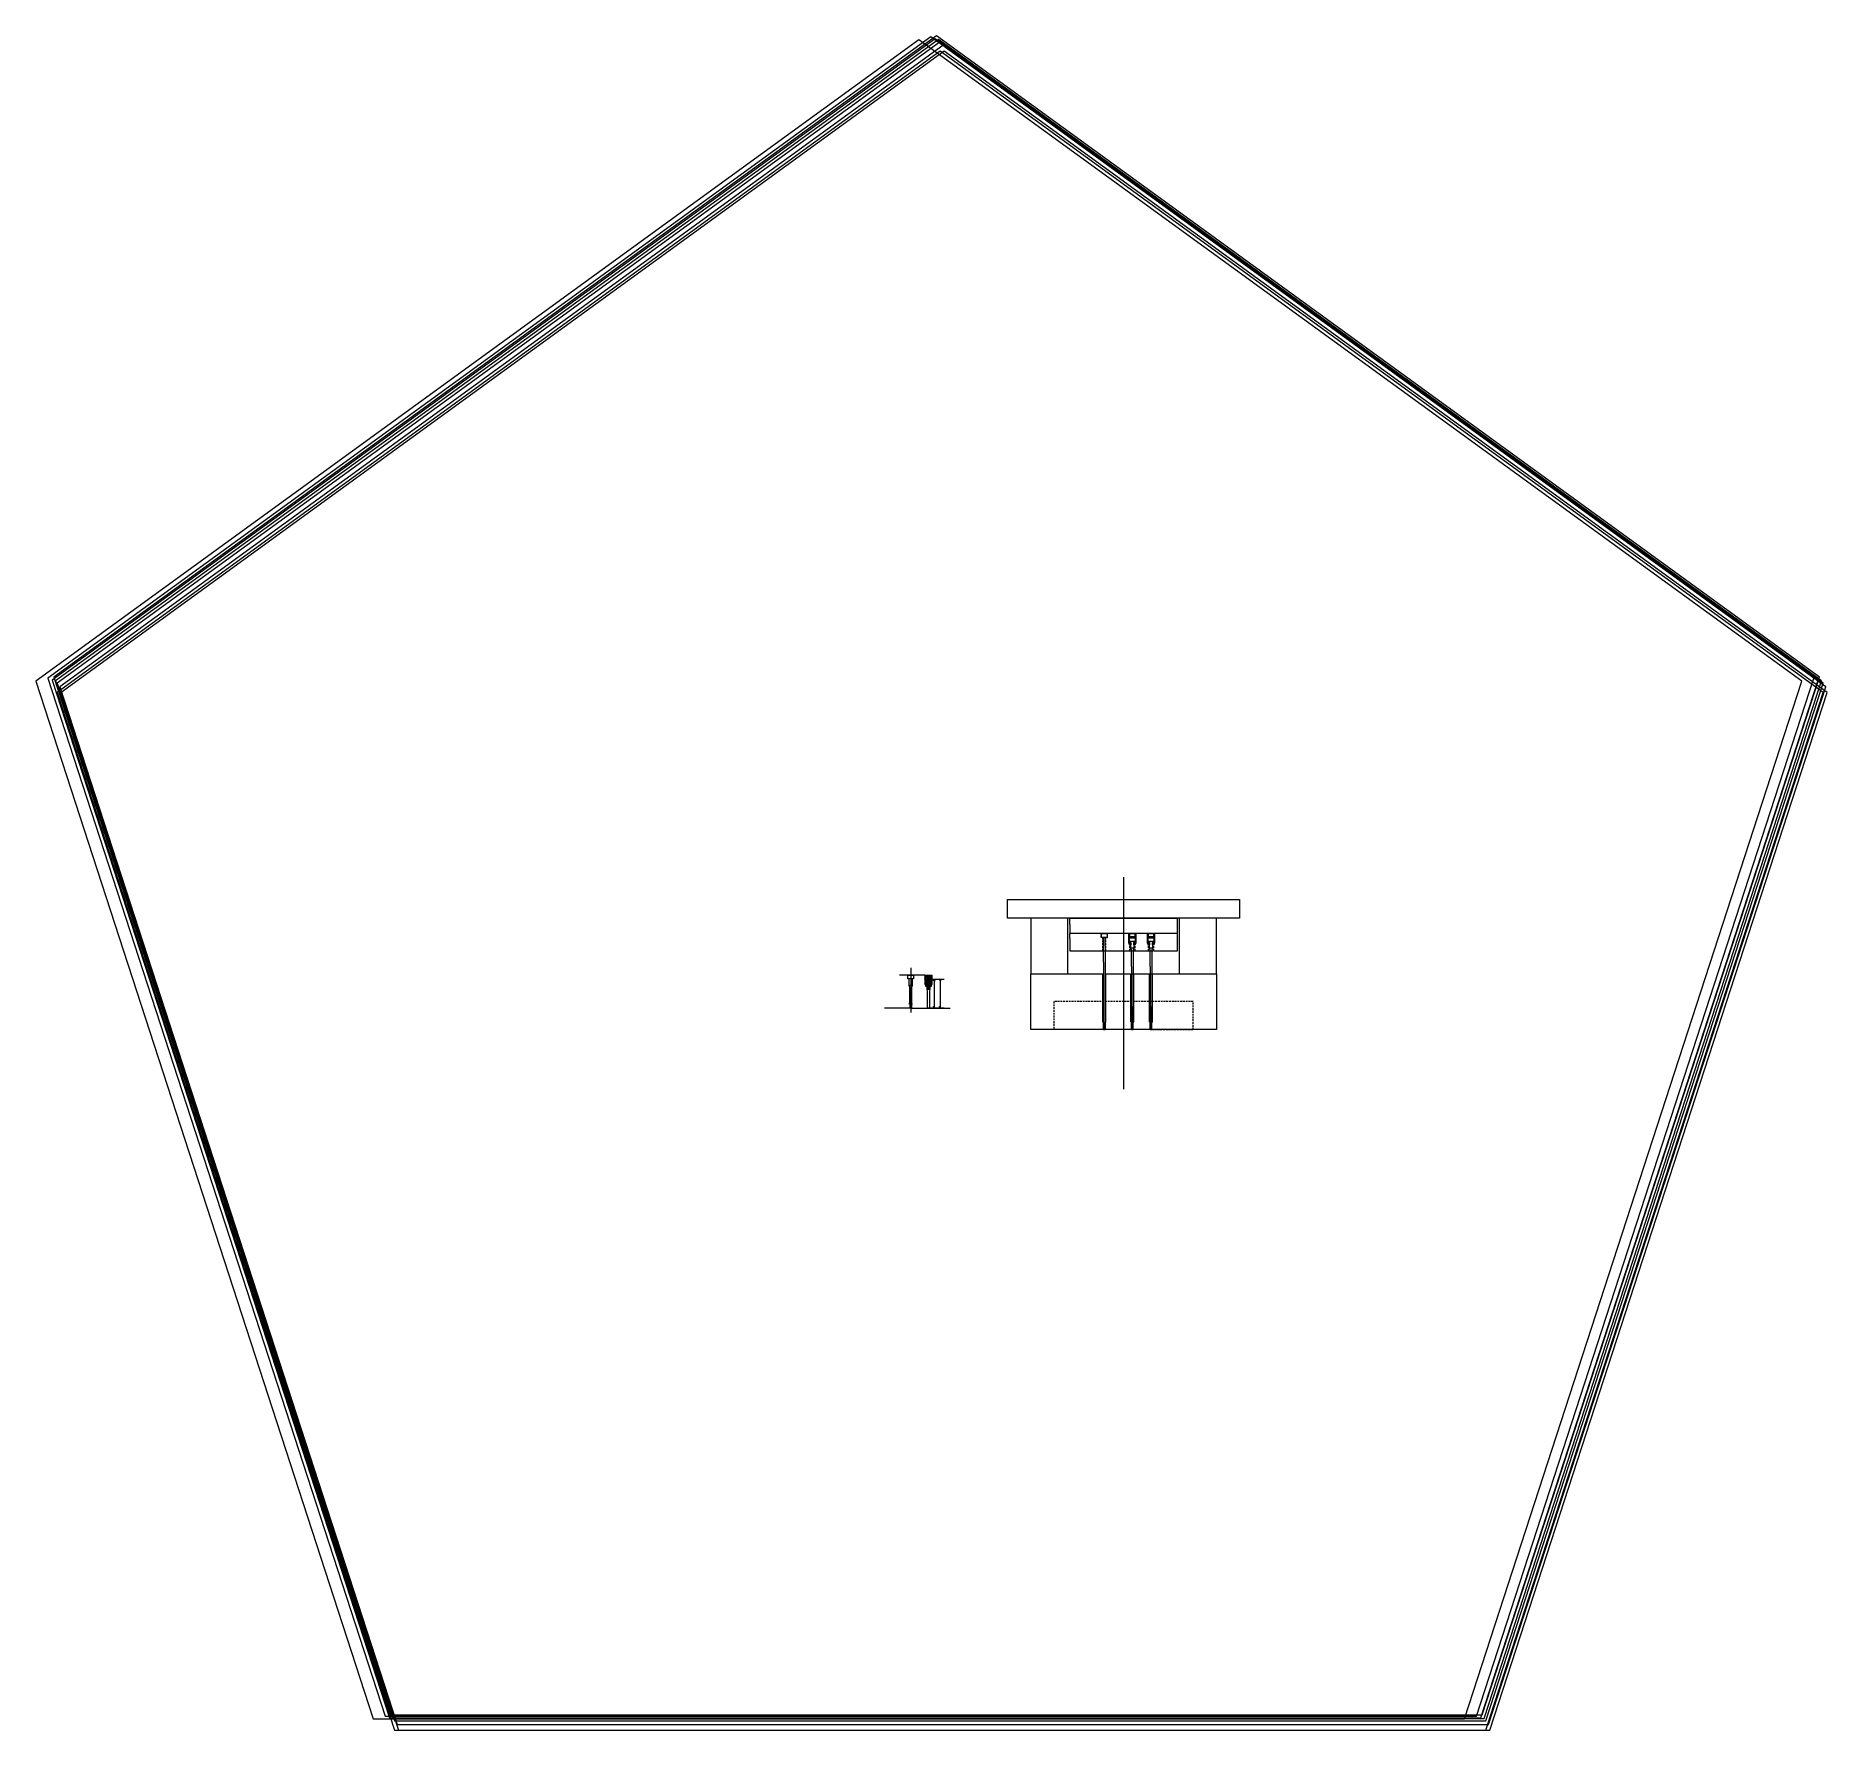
# Model space of a CAD drawing. Units: millimetres on the paper. Extents: x -1233 to 696, y -701 to 1125.
import ezdxf

# ---------------------------------------------------------------- set-up
doc = ezdxf.new("R2010")
doc.units = ezdxf.units.MM
doc.linetypes.add('DASHED2', pattern=[3, 2, -1])
doc.layers.add('0-0', color=7, linetype='Continuous', lineweight=13)
doc.layers.add('0-1', color=7, linetype='Continuous', lineweight=13)

# ---------------------------------------------------------------- blocks, each defined once
blk = doc.blocks.new('E_Jピン')
at = {"layer": '0-0', "color": 4, "lineweight": 15}
for p, q in [((1.5, 7.391), (1.5, 0.391)), ((-1, -19.449), (-1, -1.996)), ((1, -1.996), (1, -19.449)), ((-1, -19.449), (1, -19.449))]:
    blk.add_line(p, q, dxfattribs=at)
blk.add_lwpolyline([(3, 7.391), (-3, 7.391), (-3, 11.391), (3, 11.391)], close=True, dxfattribs=at)
blk.add_lwpolyline([(1.5, 0.391), (-1.5, 0.391), (-1.5, 7.391)], dxfattribs=at)
for centre, start, end in [((-8.989, -2.423), 3.06037, 20.59767), ((8.989, -2.423), 159.40233, 176.93963)]:
    blk.add_arc(centre, 8, start, end, dxfattribs=at)
blk = doc.blocks.new('接点')
at = {"layer": '0-0', "color": 3, "lineweight": 15}
for p, q in [((-3.1, 2.643), (3.1, 2.643)), ((-3.1, 2.643), (-3.1, -0.657)), ((3.1, -0.657), (3.1, 2.643)), ((3.1, -0.657), (-3.1, -0.657)), ((-1.5, -1.657), (-1.5, -0.657)), ((1.5, -1.657), (-1.5, -1.657)), ((1.5, -0.657), (1.5, -1.657))]:
    blk.add_line(p, q, dxfattribs=at)
blk = doc.blocks.new('ppi')
at = {"layer": '0-1', "color": 4, "lineweight": 15}
for p, q in [((-1, 42.793), (-1, 52.18)), ((-1, 25.34), (-1, 42.793)), ((1, 42.793), (1, 52.18)), ((1, 42.793), (1, 25.34)), ((-1, 25.34), (-1, -47.11)), ((1, 25.34), (1, -47.11)), ((-1, -47.11), (-1, -47.113)), ((-1, -47.113), (1, -47.113)), ((1, -47.11), (1, -47.113))]:
    blk.add_line(p, q, dxfattribs=at)
blk.add_lwpolyline([(3, 52.18), (-3, 52.18), (-3, 56.18), (3, 56.18)], close=True, dxfattribs=at)

msp = doc.modelspace()

# ---------------------------------------------------------------- linework, layer by layer
at = {"layer": '0-0'}
for p, q in [((-61.686, 218.462), (-61.686, -10.101)), ((-119.686, 167.522), (-119.686, 157.522)), ((-3.686, 157.522), (-119.686, 157.522)), ((-56.212, 157.522), (-56.212, 147.522)), ((-56.212, 157.522), (-55.312, 157.522)), ((-56.212, 157.058), (-55.748, 157.522)), ((-56.212, 155.926), (-55.312, 156.826)), ((-56.212, 154.795), (-55.312, 155.695)), ((-56.212, 153.664), (-55.312, 154.564)), ((-55.312, 148.022), (-55.312, 157.522)), ((-55.312, 154.222), (-55.312, 157.522)), ((-49.112, 157.522), (-49.112, 148.022)), ((-49.112, 157.522), (-48.212, 157.522)), ((-49.112, 157.37), (-48.96, 157.522)), ((-49.112, 157.522), (-49.112, 154.222)), ((-49.112, 156.238), (-48.212, 157.138)), ((-49.112, 155.107), (-48.212, 156.007)), ((-49.112, 153.975), (-48.212, 154.875)), ((-48.212, 147.522), (-48.212, 157.522)), ((-36.132, 157.522), (-36.132, 147.522)), ((-36.132, 157.522), (-35.232, 157.522)), ((-36.132, 157.058), (-35.668, 157.522)), ((-36.132, 155.926), (-35.232, 156.826)), ((-36.132, 154.795), (-35.232, 155.695)), ((-36.132, 153.664), (-35.232, 154.564)), ((-35.232, 148.022), (-35.232, 157.522)), ((-35.232, 154.222), (-35.232, 157.522)), ((-29.032, 157.522), (-29.032, 148.022)), ((-29.032, 157.522), (-28.132, 157.522)), ((-29.032, 157.37), (-28.88, 157.522)), ((-29.032, 157.522), (-29.032, 154.222)), ((-29.032, 156.238), (-28.132, 157.138)), ((-29.032, 155.107), (-28.132, 156.007)), ((-29.032, 153.975), (-28.132, 154.875)), ((-28.132, 147.522), (-28.132, 157.522)), ((-3.686, 157.522), (-3.686, 167.522)), ((-119.686, 152.167), (-119.686, 139.167)), ((-56.212, 152.532), (-55.312, 153.432)), ((-56.212, 151.401), (-55.312, 152.301)), ((-56.212, 150.27), (-55.312, 151.17)), ((-56.212, 149.138), (-55.312, 150.038)), ((-56.212, 148.007), (-55.312, 148.907)), ((-56.212, 147.522), (-55.212, 147.522)), ((-55.565, 147.522), (-55.115, 147.972)), ((-55.212, 146.744), (-53.984, 147.972)), ((-55.212, 145.522), (-55.212, 147.522)), ((-55.212, 145.613), (-53.762, 147.063)), ((-53.762, 145.522), (-55.212, 145.522)), ((-54.171, 145.522), (-53.762, 145.931)), ((-53.762, 147.972), (-53.762, 145.522)), ((-50.662, 147.9), (-50.59, 147.972)), ((-50.662, 146.769), (-49.459, 147.972)), ((-50.662, 145.522), (-50.662, 147.972)), ((-50.662, 145.637), (-49.212, 147.087)), ((-49.212, 145.522), (-50.662, 145.522)), ((-49.646, 145.522), (-49.212, 145.956)), ((-49.212, 147.522), (-49.212, 145.522)), ((-49.212, 147.522), (-48.212, 147.522)), ((-49.112, 152.844), (-48.212, 153.744)), ((-49.112, 151.713), (-48.212, 152.613)), ((-49.112, 150.581), (-48.212, 151.481)), ((-49.112, 149.45), (-48.212, 150.35)), ((-49.112, 148.319), (-48.212, 149.219)), ((-48.777, 147.522), (-48.212, 148.087)), ((-36.132, 152.532), (-35.232, 153.432)), ((-36.132, 151.401), (-35.232, 152.301)), ((-36.132, 150.27), (-35.232, 151.17)), ((-36.132, 149.138), (-35.232, 150.038)), ((-36.132, 148.007), (-35.232, 148.907)), ((-36.132, 147.522), (-35.132, 147.522)), ((-35.485, 147.522), (-34.985, 148.022)), ((-33.682, 148.022), (-35.232, 148.022)), ((-35.132, 146.744), (-33.854, 148.022)), ((-35.132, 145.522), (-35.132, 147.522)), ((-35.132, 145.613), (-33.682, 147.063)), ((-33.682, 145.522), (-35.132, 145.522)), ((-34.091, 145.522), (-33.682, 145.931)), ((-33.682, 148.022), (-33.682, 145.522)), ((-30.582, 145.522), (-30.582, 148.022)), ((-29.032, 148.022), (-30.582, 148.022)), ((-30.582, 146.769), (-29.329, 148.022)), ((-30.582, 147.9), (-30.46, 148.022)), ((-30.582, 145.637), (-29.132, 147.087)), ((-29.132, 145.522), (-30.582, 145.522)), ((-29.566, 145.522), (-29.132, 145.956)), ((-29.132, 147.522), (-29.132, 145.522)), ((-29.132, 147.522), (-28.132, 147.522)), ((-29.032, 152.844), (-28.132, 153.744)), ((-29.032, 151.713), (-28.132, 152.613)), ((-29.032, 150.581), (-28.132, 151.481)), ((-29.032, 149.45), (-28.132, 150.35)), ((-29.032, 148.319), (-28.132, 149.219)), ((-28.697, 147.522), (-28.132, 148.087)), ((-3.686, 139.167), (-3.686, 152.167)), ((-275.776, 112.748), (-275.776, 102.748)), ((-275.776, 112.748), (-274.876, 112.748)), ((-275.776, 112.284), (-275.312, 112.748)), ((-275.776, 111.152), (-274.876, 112.052)), ((-275.776, 110.021), (-274.876, 110.921)), ((-275.776, 108.89), (-274.876, 109.79)), ((-275.776, 107.758), (-274.876, 108.658)), ((-275.776, 106.627), (-274.876, 107.527)), ((-275.776, 105.496), (-274.876, 106.396)), ((-275.776, 104.364), (-274.876, 105.264)), ((-275.776, 103.233), (-274.876, 104.133)), ((-275.776, 102.748), (-274.776, 102.748)), ((-275.13, 102.748), (-274.63, 103.248)), ((-274.876, 103.248), (-274.876, 112.748)), ((-274.876, 109.448), (-274.876, 112.748)), ((-273.326, 103.248), (-274.876, 103.248)), ((-274.776, 101.97), (-273.499, 103.248)), ((-274.776, 100.748), (-274.776, 102.748)), ((-274.776, 100.839), (-273.326, 102.289)), ((-273.326, 100.748), (-274.776, 100.748)), ((-273.736, 100.748), (-273.326, 101.157)), ((-273.326, 103.248), (-273.326, 100.748)), ((-270.226, 100.748), (-270.226, 103.248)), ((-268.676, 103.248), (-270.226, 103.248)), ((-270.226, 101.995), (-268.973, 103.248)), ((-270.226, 103.126), (-270.105, 103.248)), ((-270.226, 100.863), (-268.776, 102.313)), ((-268.776, 100.748), (-270.226, 100.748)), ((-269.21, 100.748), (-268.776, 101.182)), ((-268.776, 102.748), (-268.776, 100.748)), ((-268.776, 102.748), (-267.776, 102.748)), ((-268.676, 112.748), (-268.676, 103.248)), ((-268.676, 112.748), (-267.776, 112.748)), ((-268.676, 112.596), (-268.524, 112.748)), ((-268.676, 112.748), (-268.676, 109.448)), ((-268.676, 111.464), (-267.776, 112.364)), ((-268.676, 110.333), (-267.776, 111.233)), ((-268.676, 109.201), (-267.776, 110.101)), ((-268.676, 108.07), (-267.776, 108.97)), ((-268.676, 106.939), (-267.776, 107.839)), ((-268.676, 105.807), (-267.776, 106.707)), ((-268.676, 104.676), (-267.776, 105.576)), ((-268.676, 103.545), (-267.776, 104.445)), ((-268.342, 102.748), (-267.776, 103.313)), ((-267.776, 102.748), (-267.776, 112.748)), ((-161.686, 54.229), (-161.686, 114.229)), ((-161.686, 114.229), (-83.879, 114.229)), ((-119.686, 114.229), (-83.879, 114.229)), ((-80.879, 114.229), (-33.632, 114.229)), ((-80.879, 114.229), (-33.632, 114.229)), ((-30.632, 114.229), (38.314, 114.229)), ((-30.632, 114.229), (-3.686, 114.229)), ((38.314, 114.229), (38.314, 54.229)), ((-83.389, 54.229), (-161.686, 54.229)), ((-53.222, 54.229), (-81.369, 54.229)), ((-33.142, 54.229), (-51.202, 54.229)), ((38.314, 54.229), (-31.122, 54.229))]:
    msp.add_line(p, q, dxfattribs=at)
at = {"layer": '0-0', "color": 2, "lineweight": 15}
for p, q in [((-270.276, 108.448), (-254.836, 108.448)), ((-268.776, 108.248), (-264.229, 108.248)), ((-265.826, 108.248), (-266.343, 106.316)), ((-265.826, 108.248), (-265.826, 77.407)), ((-265.826, 108.248), (-265.308, 106.316)), ((-259.262, 108.448), (-259.78, 106.516)), ((-259.262, 108.448), (-259.262, 77.407)), ((-259.262, 108.448), (-258.744, 106.516)), ((-270.776, 77.407), (-254.836, 77.407)), ((-265.826, 77.407), (-266.343, 79.339)), ((-265.826, 77.407), (-265.308, 79.339)), ((-259.262, 77.407), (-259.78, 79.339)), ((-259.262, 77.407), (-258.744, 79.339))]:
    msp.add_line(p, q, dxfattribs=at)
at = {"layer": '0-0'}
for points in [[(-186.686, 194.229), (63.314, 194.229), (63.314, 174.229), (-186.686, 174.229)], [(-161.686, 174.229), (-161.686, 114.229), (-121.686, 114.229), (-121.686, 174.229)], [(-1.686, 114.229), (38.314, 114.229), (38.314, 174.229), (-1.686, 174.229)]]:
    msp.add_lwpolyline(points, close=True, dxfattribs=at)
at = {"layer": '0-1'}
for p, q in [((-3.686, 167.522), (-3.686, 174.229)), ((-119.686, 152.167), (-119.686, 157.522)), ((-3.686, 152.167), (-3.686, 157.522)), ((-119.686, 139.167), (-83.879, 139.167)), ((-80.879, 139.167), (-35.282, 139.167)), ((-55.312, 148.022), (-55.312, 147.972)), ((-53.762, 147.972), (-55.312, 147.972)), ((-49.112, 147.972), (-50.662, 147.972)), ((-49.112, 148.022), (-49.112, 147.972)), ((-28.982, 139.167), (-3.686, 139.167)), ((-290.998, 120.621), (-290.998, 72.705)), ((-275.776, 112.748), (-302.909, 112.748)), ((-83.879, 62.629), (-83.879, 114.229)), ((-80.879, 62.629), (-80.879, 114.229)), ((-53.712, 62.629), (-53.712, 114.229)), ((-50.712, 62.629), (-50.712, 114.229)), ((-33.632, 62.629), (-33.632, 114.229)), ((-30.632, 62.629), (-30.632, 114.229)), ((-292.008, 77.207), (-319.165, 77.207)), ((-292.008, 81.907), (-293.008, 81.907)), ((-292.008, 81.907), (-292.008, 77.207)), ((-289.988, 81.907), (-289.988, 77.207)), ((-289.988, 81.907), (-288.988, 81.907)), ((-289.988, 77.207), (-248.318, 77.207)), ((-83.389, 54.229), (-83.389, 62.229)), ((-81.279, 62.229), (-81.369, 62.229)), ((-81.369, 54.229), (-81.369, 62.229)), ((-81.279, 62.229), (-80.879, 62.629)), ((-53.712, 62.629), (-53.312, 62.229)), ((-53.312, 62.229), (-53.222, 62.229)), ((-53.222, 54.229), (-53.222, 62.229)), ((-51.202, 54.229), (-51.202, 62.229)), ((-51.112, 62.229), (-51.202, 62.229)), ((-51.112, 62.229), (-50.712, 62.629)), ((-33.632, 62.629), (-33.232, 62.229)), ((-33.232, 62.229), (-33.142, 62.229)), ((-33.142, 54.229), (-33.142, 62.229)), ((-31.122, 54.229), (-31.122, 62.229)), ((-31.032, 62.229), (-31.122, 62.229)), ((-31.032, 62.229), (-30.632, 62.629))]:
    msp.add_line(p, q, dxfattribs=at)
at = {"layer": '0-1', "linetype": 'DASHED2'}
for p, q in [((-85.879, 153.522), (-85.879, 157.522)), ((-78.879, 153.522), (-78.879, 157.522)), ((-56.462, 157.522), (-56.462, 147.222)), ((-47.962, 147.222), (-47.962, 157.522)), ((-36.382, 157.522), (-36.382, 147.222)), ((-27.882, 147.222), (-27.882, 157.522)), ((-85.379, 153.522), (-85.879, 153.522)), ((-83.879, 139.167), (-83.879, 153.522)), ((-83.879, 139.167), (-80.879, 139.167)), ((-80.879, 139.167), (-80.879, 153.522)), ((-79.379, 153.522), (-78.879, 153.522)), ((-56.462, 147.222), (-55.362, 147.222)), ((-55.362, 147.222), (-55.362, 139.167)), ((-55.362, 139.167), (-49.062, 139.167)), ((-36.382, 147.222), (-35.282, 147.222)), ((-35.282, 147.222), (-35.282, 139.167)), ((-35.282, 139.167), (-28.982, 139.167)), ((-53.712, 114.229), (-50.712, 114.229)), ((-33.632, 114.229), (-30.632, 114.229)), ((-31.122, 54.229), (13.314, 54.229))]:
    msp.add_line(p, q, dxfattribs=at)
at = {"layer": '0-1', "color": 4, "lineweight": 15}
for p, q in [((-55.212, 152.972), (-49.212, 152.972)), ((-53.212, 122.131), (-53.212, 139.584)), ((-51.212, 139.584), (-51.212, 122.131)), ((-50.712, 148.972), (-50.712, 141.972)), ((-49.212, 152.972), (-49.212, 148.972)), ((-35.132, 153.022), (-29.132, 153.022)), ((-33.632, 142.022), (-33.632, 149.022)), ((-30.632, 142.022), (-33.632, 142.022)), ((-33.132, 122.181), (-33.132, 139.634)), ((-31.132, 139.634), (-31.132, 122.181)), ((-30.632, 149.022), (-30.632, 142.022)), ((-29.132, 153.022), (-29.132, 149.022)), ((-53.212, 122.131), (-53.212, 79.317)), ((-51.212, 122.131), (-51.212, 79.317)), ((-33.132, 122.181), (-33.132, 79.367)), ((-31.132, 122.181), (-31.132, 79.367)), ((-291.998, 81.907), (-291.998, 99.36)), ((-289.998, 99.36), (-289.998, 81.907)), ((-289.498, 108.748), (-289.498, 101.748)), ((-291.998, 81.907), (-291.998, 77.207)), ((-289.998, 77.207), (-291.998, 77.207)), ((-289.998, 81.907), (-289.998, 77.207)), ((-53.212, 79.367), (-53.212, 79.167)), ((-51.212, 79.367), (-51.212, 79.167)), ((-33.132, 79.367), (-33.132, 79.167)), ((-33.132, 79.167), (-33.132, 54.229)), ((-31.132, 79.367), (-31.132, 79.167)), ((-31.132, 54.229), (-31.132, 79.167)), ((-33.132, 54.229), (-31.132, 54.229))]:
    msp.add_line(p, q, dxfattribs=at)
at = {"layer": '0-1'}
for points in [[(-870.089, -688.529), (305.482, -688.529), (668.753, 429.505), (-282.304, 1120.488), (-1233.36, 429.505)], [(-857.084, -685.44), (318.486, -685.44), (681.758, 432.594), (-269.299, 1123.577), (-1220.356, 432.594)], [(-852.424, -687.337), (323.146, -687.337), (686.417, 430.697), (-264.639, 1121.68), (-1215.696, 430.697)], [(-850.853, -684.194), (324.718, -684.194), (687.989, 433.84), (-263.068, 1124.823), (-1214.124, 433.84)], [(-848.794, -688.258), (326.777, -688.258), (690.048, 429.776), (-261.009, 1120.759), (-1212.065, 429.776)], [(-847.047, -700.569), (328.523, -700.569), (691.794, 417.465), (-259.262, 1108.448), (-1210.319, 417.465)], [(-846.952, -690.588), (328.619, -690.588), (691.89, 427.446), (-259.166, 1118.429), (-1210.223, 427.446)], [(-844.242, -694.489), (331.328, -694.489), (694.6, 423.545), (-256.457, 1114.528), (-1207.514, 423.545)], [(-842.779, -700.666), (332.791, -700.666), (696.063, 417.368), (-254.994, 1108.351), (-1206.051, 417.368)], [(-842.621, -700.569), (332.949, -700.569), (696.22, 417.465), (-254.836, 1108.448), (-1205.893, 417.465)]]:
    msp.add_lwpolyline(points, close=True, dxfattribs=at)
for points in [[(-119.686, 167.522), (-119.686, 174.229), (-3.686, 174.229)], [(-83.879, 62.629), (-83.479, 62.229), (-83.389, 62.229)]]:
    msp.add_lwpolyline(points, dxfattribs=at)
at = {"layer": '0-1', "color": 4, "lineweight": 15}
for points in [[(-49.212, 148.972), (-55.212, 148.972), (-55.212, 152.972)], [(-50.712, 141.972), (-53.712, 141.972), (-53.712, 148.972)], [(-29.132, 149.022), (-35.132, 149.022), (-35.132, 153.022)], [(-289.498, 101.748), (-292.498, 101.748), (-292.498, 108.748)], [(-53.212, 79.117), (-53.212, 54.179), (-51.212, 54.179), (-51.212, 79.117)]]:
    msp.add_lwpolyline(points, dxfattribs=at)
at = {"layer": '0-1', "linetype": 'DASHED2'}
for points in [[(-49.062, 139.167), (-49.062, 147.222), (-47.962, 147.222)], [(-28.982, 139.167), (-28.982, 147.222), (-27.882, 147.222)], [(13.314, 54.229), (13.314, 84.229), (-136.686, 84.229), (-136.686, 54.229)]]:
    msp.add_lwpolyline(points, dxfattribs=at)
at = {"layer": '0-1', "color": 4, "lineweight": 15}
msp.add_lwpolyline([(-287.998, 108.748), (-293.998, 108.748), (-293.998, 112.748), (-287.998, 112.748)], close=True, dxfattribs=at)
for centre, start, end in [((-61.2, 139.157), 3.06037, 20.59767), ((-43.223, 139.157), 159.40233, 176.93963), ((-41.12, 139.207), 3.06037, 20.59767), ((-23.143, 139.207), 159.40233, 176.93963), ((-299.986, 98.933), 3.06037, 20.59767), ((-282.009, 98.933), 159.40233, 176.93963)]:
    msp.add_arc(centre, 8, start, end, dxfattribs=at)
at = {"layer": '0-1', "color": 5}
for points in [[(-273.276, 109.448), (-268.676, 112.748), (-274.876, 112.748)], [(-274.876, 112.748), (-274.876, 109.448), (-273.276, 109.448)], [(-273.276, 109.448), (-268.676, 109.448), (-268.676, 112.748)], [(-273.276, 109.448), (-273.276, 108.448), (-270.276, 108.448)], [(-273.276, 109.448), (-270.276, 108.448), (-270.276, 109.448)]]:
    msp.add_solid(points, dxfattribs=at)
at = {"layer": '0-1', "color": 3}
for points in [[(-274.776, 108.248), (-268.776, 108.248), (-274.776, 104.248), (-268.776, 104.248)], [(-273.276, 104.248), (-270.276, 104.248), (-273.276, 97.248), (-270.276, 97.248)]]:
    msp.add_solid(points, dxfattribs=at)
at = {"layer": '0-1', "color": 30}
for points in [[(-274.526, 104.248), (-273.276, 104.248), (-274.526, 103.248), (-273.276, 103.248)], [(-269.026, 104.248), (-269.026, 103.248), (-270.276, 104.248), (-270.276, 103.248)]]:
    msp.add_solid(points, dxfattribs=at)

# ---------------------------------------------------------------- block references
at = {"layer": '0-0'}
for p in [(-52.212, 154.879), (-32.132, 154.879), (-271.776, 110.105)]:
    msp.add_blockref('接点', p, dxfattribs=at)
at = {"layer": '0-1'}
for name, p in [('ppi', (-82.379, 101.342)), ('E_Jピン', (-271.776, 96.856))]:
    msp.add_blockref(name, p, dxfattribs=at)

doc.saveas('drawing.dxf')
